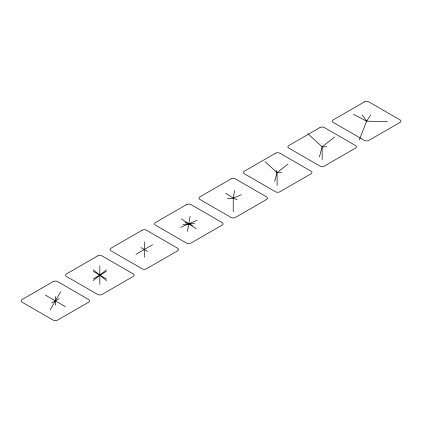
<?xml version="1.0" encoding="UTF-8"?>
<svg xmlns="http://www.w3.org/2000/svg" width="422" height="422" viewBox="0 0 422 422"><rect width="100%" height="100%" fill="white"/><g stroke="black" fill="none" stroke-linecap="round" stroke-linejoin="round"><path stroke-width="0.63" d="M187.468 231.325L190.069 216.349M234.532 190.675L233.234 198.166L233.234 211.897M274.68 181.397L277.09 172.609L288.041 164.026M319.407 156.873L322.165 146.819L334.799 136.907M359.28 139.93L366.634 121.146L370.817 114.8M50.065 310.043L60.673 291.665M93.167 280.625L106.502 269.737M51.616 303.017L59.122 298.686M93.167 279.032L106.502 271.33M135.963 254.324L152.637 244.697M241.447 194.663L233.234 198.166L227.352 198.815M180.553 227.337L196.979 220.337M182.884 224.483L194.647 223.185M307.786 133.695L322.165 146.819L326.665 146.793M281.59 172.582L277.09 172.609L265.053 161.626M353.335 114.33L366.634 121.146L387.38 121.694M237.011 199.696L233.234 198.166L225.823 193.239M184.989 222.304L192.543 225.369M140.964 247.582L147.637 251.433M93.167 271.33L106.502 279.032M45.365 295.078L65.373 306.63M181.355 218.907L196.177 228.761M93.167 269.737L106.502 280.625M362.35 114.984L366.634 121.146M276.088 170.414L277.09 172.609L277.09 185.622M322.165 146.819L322.165 159.827M144.303 241.806L144.303 257.209M99.835 265.886L99.835 284.475M55.366 296.518L55.366 305.185M53.146 281.601L22.018 299.567A3.144 1.815 0 0 0 22.018 302.136L53.146 320.108A3.144 1.815 0 0 0 57.592 320.108L88.72 302.136A3.144 1.815 0 0 0 88.72 299.567L57.592 281.601A3.144 1.815 0 0 0 53.146 281.601M97.609 255.927L66.486 273.899A3.144 1.815 0 0 0 66.486 276.463L97.609 294.435A3.144 1.815 0 0 0 102.055 294.435L133.183 276.463A3.144 1.815 0 0 0 133.183 273.899L102.055 255.927A3.144 1.815 0 0 0 97.609 255.927M142.077 230.254L110.949 248.226A3.144 1.815 0 0 0 110.949 250.795L142.077 268.761A3.144 1.815 0 0 0 146.524 268.761L177.651 250.795A3.144 1.815 0 0 0 177.651 248.226L146.524 230.254A3.144 1.815 0 0 0 142.077 230.254M186.545 204.58L155.417 222.552A3.144 1.815 0 0 0 155.417 225.121L186.545 243.088A3.144 1.815 0 0 0 190.992 243.088L222.114 225.121A3.144 1.815 0 0 0 222.114 222.552L190.992 204.58A3.144 1.815 0 0 0 186.545 204.58M231.008 178.912L199.886 196.879A3.144 1.815 0 0 0 199.886 199.448L231.008 217.42A3.144 1.815 0 0 0 235.455 217.42L266.583 199.448A3.144 1.815 0 0 0 266.583 196.879L235.455 178.912A3.144 1.815 0 0 0 231.008 178.912M275.476 153.239L244.349 171.205A3.144 1.815 0 0 0 244.349 173.774L275.476 191.746A3.144 1.815 0 0 0 279.923 191.746L311.051 173.774A3.144 1.815 0 0 0 311.051 171.205L279.923 153.239A3.144 1.815 0 0 0 275.476 153.239M319.945 127.565L288.817 145.537A3.144 1.815 0 0 0 288.817 148.101L319.945 166.073A3.144 1.815 0 0 0 324.391 166.073L355.514 148.101A3.144 1.815 0 0 0 355.514 145.537L324.391 127.565A3.144 1.815 0 0 0 319.945 127.565M364.408 101.892L333.28 119.864A3.144 1.815 0 0 0 333.28 122.433L364.408 140.399A3.144 1.815 0 0 0 368.854 140.399L399.982 122.433A3.144 1.815 0 0 0 399.982 119.864L368.854 101.892A3.144 1.815 0 0 0 364.408 101.892"/></g></svg>
